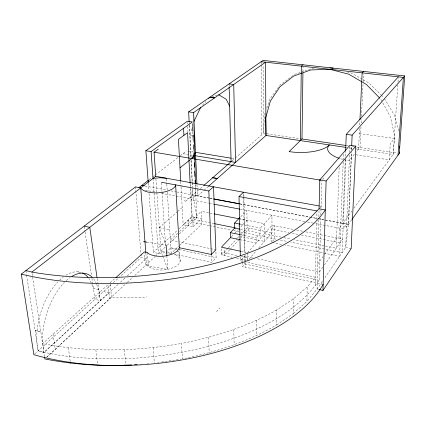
<?xml version="1.0" encoding="UTF-8"?>
<svg xmlns="http://www.w3.org/2000/svg" width="426" height="426" viewBox="0 0 426 426"><rect width="100%" height="100%" fill="white"/><g stroke="black" fill="none" stroke-linecap="round" stroke-linejoin="round"><path stroke-width="0.32" stroke-dasharray="2.13 1.6" d="M276.66 309.984C247.218 326.763 214.571 336.971 181.433 343.462L182.376 358.91C215.258 352.329 247.612 341.908 276.66 324.894L276.66 309.984L293.567 298.748L307.178 286.943L315.416 277.23L245.605 261.969M276.66 324.894L293.413 313.451L293.567 298.748M302.955 71.557L303.019 67.255M293.413 313.451L306.906 301.427L307.178 286.943M315.219 285.484L316.726 222.191M316.784 219.539L316.96 212.244M318.797 219.954L317.077 289.105L306.906 301.427M318.882 216.669L319.047 210.093M26.646 275.169L38.212 350.8C66.504 358.223 96.111 359.214 125.239 358.756C153.482 357.425 181.54 353.351 208.916 346.247C250.099 334.245 293.573 316.598 319.154 280.308L320.794 217.569M320.863 214.917L321.747 181.034M339.155 167.509L336.263 248.198L294.196 239.726M338.947 238.363L339.33 228.112L351.828 211.024M343.186 162.136L339.597 256.33L285.18 245.163M343.26 160.155L343.5 153.861M351.349 153.679L348.34 224.449L342.776 223.4L345.278 159.585M345.406 156.262L345.614 150.942M345.853 159.015L342.153 252.607L290.809 242.181M349.512 155.176L345.678 247.479L324.207 278.726M349.624 152.529L349.868 146.587M351.519 149.712L351.663 146.406M351.184 248.582L345.678 247.479L348.489 224.236L351.562 152.162M351.674 149.515L351.817 146.209M358.58 149.281L359.56 128.247M359.714 124.924L359.901 120.936M360.992 126.964L360.018 147.561L356.184 152.146M361.179 122.976L361.365 118.987M361.493 116.33L363.096 82.436M363.128 81.776L363.495 74.002M397.825 84.779L393.203 154.446L353.388 208.889M398.001 82.138L398.267 78.176M191.647 128.78L189.831 135.75L192.27 135.921M192.302 126.282L193.116 123.157M265.169 113.055L264.333 115.51L263.582 133.269L235.44 157.865M266.836 108.151L269.967 98.954L280.249 84.849L294.6 74.369L312.061 68.495L314.053 68.437M322.328 281.458L317.077 289.105L318.259 289.371M322.823 267.219L319.372 272.113L256.399 258.539M324.362 265.047L342.69 239.098L305.123 231.728M351.588 219.922L346.53 226.978L344.687 226.627M317.7 264.019L323.126 256.5M324.671 254.359L336.636 237.783M319.883 207.787L321.087 206.301L319.782 206.067M216.514 311.678L219.699 307.923M322.546 179.458L324.894 176.742M323.158 284.398L242.607 266.564L244.865 263.982L244.812 261.33M248.976 259.178L256.298 250.792M258.88 247.831L271.996 232.814L271.948 215.252L260.238 228.139L260.286 233.251L256.101 237.91L256.164 243.033L240.743 239.833M271.538 229.145L274.546 225.732L274.562 238.885L271.58 242.373L271.538 229.145L289.004 232.612M247.559 252.725L271.974 225.232L294.062 229.561M243.017 261.404L240.434 260.84L244.71 256.021L252.501 257.703M202.568 105.195L206.088 101.319M229.694 249.785L224.3 255.573L224.049 247.724M230.141 249.301L238.677 240.136M240.477 238.209L249.668 228.347M228.011 248.267L221.69 255.004L232.095 257.267M228.458 247.788L237.037 238.651M237.49 238.166L239.295 236.244M240.61 234.843L247.176 227.846L246.872 210.465L240.227 217.26M174.149 254.045L211.642 262.4L216.12 257.666L215.833 249.801L180.102 242.101M231.377 236.75L234.566 233.405M235.024 232.931L238.214 229.587M240.882 226.792L247.043 220.338L239.96 218.948M166.172 252.89L171.209 253.369L179.357 245.6M179.836 245.142L201.881 224.124L201.312 211.371L213.548 213.772M166.044 252.24L170.847 247.719L178.611 249.423M193.116 226.754L201.642 218.735L191.817 216.765L183.164 224.71L193.116 226.754L192.749 219.294L214.006 223.575M46.823 357.164L126.772 282.848M127.257 282.395L132.837 277.251M134.776 275.452L154.984 256.622M155.469 256.175L166.774 245.664M167.264 245.211L178.92 234.375M179.405 233.927L196.855 217.702L195.284 184.351M46.753 357.228L111.527 297.06A88.746 43.511 -5.2 0 0 146.597 296.927M177.658 233.246L170.357 239.998L179.452 241.957M179.607 231.446L201.312 211.371M164.915 252.772L158.376 253.475L153.419 252.362L177.157 230.562M179.096 228.778L192.179 216.765L190.779 188.691M118.098 284.419L43.905 352.504L38.175 350.784A49.847 26.183 -72.4 0 1 57.851 281.852M120.531 282.188L124.909 278.167M127.342 275.936L146.304 258.534L141.256 257.379L119.216 277.347M34.847 353.852L111.394 284.451M113.343 282.672L118.737 277.795M110.068 282.843L115.457 277.986M192.445 189.235L192.738 195.177L197.483 196.066L203.58 190.678M204.07 190.246L207.994 186.769M166.161 245.296L159.313 227.66L177.232 211.887M177.727 211.45L182.211 207.505M209.384 198.106L195.811 195.534L190.965 199.794L208.516 203.143M185.874 201.173L198.346 190.278M200.305 188.558L203.255 185.986M232.053 160.82L234.444 158.733L231.824 158.302M149.121 179.761L152.247 177.354M152.769 176.955L154.856 175.347M155.378 174.948L178.313 157.279M180.4 155.671L186.625 150.879M145.889 253.252L146.757 264.269L149.547 267.219A16.987 8.563 -4.4 0 0 167.759 269.418L173.824 267.512A16.987 8.563 -4.4 0 0 174.255 254.237M211.786 96.675L217.382 95.035M157.62 362.659L158.925 362.462M161.529 362.068L181.071 359.107M109.519 298.924L108.039 284.669L42.584 343.644C88.352 352.515 135.628 351.572 181.433 343.462M140.452 364.203L141.778 364.102M147.076 363.703L148.402 363.602M359.31 133.562L394.258 138.493L390.275 143.732L389.236 159.867L354.187 154.537L349.059 160.671A31.135 11.869 2.1 0 1 345.177 159.952M266.186 133.657L263.582 133.269L263.082 65.05M266.836 133.753L301.342 138.865M346.977 145.633L348.282 145.825M352.19 146.406L354.15 146.693M356.754 147.082L397.33 153.094M349.48 147.923L352.728 148.408M355.982 148.892L393.203 154.446L394.684 135.841L390.434 116.809L380.716 99.12M146.752 242.128L165.512 245.19M187.935 151.092L193.83 152.061M183.004 153.664L192.754 155.288M166.854 255.717L167.759 269.418L145.431 265.547L144.446 253.236M145.064 185.992L167.093 190.134M170.986 190.864L176.167 191.844M176.817 191.961L195.811 195.534M348.489 224.236L346.657 223.895L343.095 228.831L315.357 223.538M209.32 198.165L195.726 195.609L195.438 184.314M209.975 198.287L213.229 198.899M239.918 203.916L309.627 217.026M310.282 217.148L317.45 218.501M318.1 218.623L346.594 223.98M210.034 198.234L213.288 198.846M239.934 203.9L317.386 218.586M318.036 218.708L342.776 223.4M190.252 197.35L193.127 197.893M145.303 190.209L155.719 192.19M161.576 193.308L188.92 198.511M209.166 203.271L213.719 204.139M240.37 209.225L304.989 221.557M307.583 222.052L314.707 223.41M184.027 200.774L185.917 201.136M238.901 218.623L264.349 223.613L264.482 241.42L240.562 236.505M296.661 230.072L304.468 231.6M292.241 233.251L298.062 234.406M301.299 235.045L340.113 242.74M240.999 224.31L260.238 228.139M192.179 216.765L196.855 217.702L192.946 194.996L192.589 187.749M247.176 227.846L271.996 232.814M264.424 233.73L281.251 237.117M283.838 237.639L290.958 239.071M240.466 229.257L260.286 233.251M208.996 225.567L192.089 222.138L190.172 183.883M209.645 225.7L230.993 230.035M233.581 230.562L277.161 239.412M280.414 240.072L287.561 241.521M240.637 234.747L256.101 237.91M272.225 242.5L281.943 244.497M159.313 227.66L169.713 229.843M241.191 251.361L246.287 252.453M236.856 255.552L221.616 252.261L221.69 255.004L221.445 247.149M241.297 256.516L247.65 257.89L247.682 260.659M236.643 258.257L246.382 260.377M179.255 249.567L216.12 257.666M244.865 263.982L319.154 280.308M156.88 192.765L160.948 251.079L165.437 252.08M167.913 252.655L171.651 253.491M77.947 271.841L81.031 272.597M347.004 71.845L350.779 72.793L362.089 79.145M98.773 289.728L93.385 288.365L89.992 280.036A49.847 26.183 -72.4 0 0 88.837 278.316M103.561 291.549L108.896 292.902L43.905 352.504L42.499 340.502A50.007 25.965 -72.5 0 1 64.427 282.369M96.622 284.366L98.875 289.973L100.355 300.697L95.003 299.313L92.772 284.27M35.076 330.299L40.832 331.955L35.038 330.288M170.847 247.719L175.981 249.514L176.881 250.296M363.224 79.779L368.788 82.905L380.935 94.694M177.333 250.69L179.138 252.256L179.756 255.296M381.403 95.147L383.735 97.416M384.417 98.555L394.3 115.063L398.896 131.714M96.382 283.769L95.424 281.389A50.007 25.965 -72.5 0 0 93.448 278.615M160.948 251.079L162.599 255.531M162.828 256.132L167.759 269.418M25.943 270.579L26.545 274.514M32.083 273.396L44.581 357.036M84.273 226.738L84.96 231.334M85.046 231.973L91.452 275.255M91.904 278.386L92.708 283.775M97.165 278.556L97.921 283.817M98.017 284.472L100.355 300.697M53.069 334.197L55.22 349.368M68.362 347.738L70.247 361.871M95.855 349.821L97.65 365.311M110.201 284.137L111.527 297.06M124.36 349.794L125.878 365.311M135.479 186.913L141.256 257.379M153.142 347.648L154.366 363.154M147.396 252.453L148.456 266.069M148.269 183.063L148.855 190.981M149.052 193.622L153.419 252.362M153.014 178.403L158.376 253.475M155.916 178.936L156.832 192.105M161.417 182.914L161.992 191.498M162.034 192.158L165.602 245.637M166.47 178.904L166.763 183.537M166.806 184.197L167.269 191.476M167.311 192.137L171.209 253.369M179.335 248.129L180.139 261.276M180.778 181.716L181.034 186.348M181.071 187.009L183.164 224.71M188.351 219.949L188.633 225.349M189.543 125.388L191.109 157.434M191.237 160.07L192.302 181.817M192.334 182.477L192.557 187.089M189.181 122.48L189.277 124.467M189.309 125.132L190.896 157.54M191.056 160.842L192.089 181.971M192.126 182.632L192.318 186.593M187.477 122.566L187.541 123.891M187.674 126.533L187.941 131.826M190.513 183.404L190.741 188.031M192.403 123.284L192.525 125.91M192.802 131.81L192.93 134.435M193.207 140.335L193.393 144.27M193.606 148.86L193.793 152.796M196.966 184.788L197.483 196.066M208.532 337.371L209.198 352.733M211.355 255.142L211.642 262.4M233.778 329.586L234.194 344.831M229.087 84.566L229.14 86.526M240.344 256.862L240.434 260.84M239.039 224.88L239.098 227.383M242.442 258.577L242.506 261.649M242.522 262.262L242.607 266.564M243.869 195.023L243.922 197.669M243.933 198.33L245.009 254.578M245.025 255.238L245.147 261.857M245.163 262.517L245.248 267.15M243.502 193.553L243.555 196.21M243.571 196.876L244.646 252.698M244.71 256.021L244.801 260.664M247.57 253.369L247.66 259.338M256.633 320.363L256.819 335.454M261.17 61.711L261.197 64.369M261.202 65.034L261.788 134.84M342.722 159.372A31.135 11.869 2.1 0 1 339.847 158.536M66.232 280.638A50.007 25.965 -72.5 0 1 70.317 277.395M59.661 280.042A49.847 26.183 -72.4 0 1 63.57 276.762M65.785 275.265A49.847 26.183 -72.4 0 1 81.174 272.507"/><path stroke-width="0.64" d="M300.335 140.591L301.331 66.142L303.056 64.8M339.298 158.36A31.135 11.869 2.1 0 1 329.325 144.915A30.581 11.518 0.4 0 1 289.116 151.608L301.991 138.967L302.939 72.878M351.972 219.379L399.295 153.387L399.316 152.066M399.38 148.115L399.412 146.139M25.943 270.579L31.886 272.081A199.98 83.31 -4.6 0 0 308.44 219.683L319.079 208.777L319.798 179.932L349.922 145.266L355.779 146.129L351.184 248.582L322.983 290.431L318.85 289.499M322.983 290.431L326.114 180.997L355.779 146.129M331.566 69.757L333.18 68.101L329.98 67.936M345.614 150.942L346.269 134.323L398.353 76.856M351.69 145.745L352.137 135.159L404.7 75.94L263.044 60.417L188.659 111.862L189.149 121.815M359.959 119.61L362.137 72.857L363.618 71.435M398.017 155.165L403.395 77.41L261.17 61.711M399.295 153.387L404.7 75.94M193.968 121.378L200.806 107.134M175.629 184.879L179.346 247.73L177.354 251.026L172.967 253.843L166.854 255.717A17.125 8.376 -4.3 0 1 148.488 253.582L147.396 252.453L144.345 251.942L115.947 277.544M191.226 158.919L195.491 152.945M208.724 98.411L209.917 97.16L214.56 97.905L209.608 97.437M239.785 217.713L234.588 223.038L234.71 228.096L230.322 232.639L230.466 237.703L221.429 247.165L240.562 251.249M211.328 254.482L215.833 249.801L213.522 186.785L208.825 190.992L211.328 254.482L179.346 247.73M240.317 255.541L239.018 196.556L243.48 192.222M208.49 186.338L265.994 135.468L265.552 62.196L193.628 112.57L188.659 111.862M203.745 185.56L231.1 161.656L229.156 87.181M180.006 167.833L193.979 156.731M31.886 272.081L155.73 176.305L319.127 205.944M138.935 187.61L148.599 180.166M323.158 284.398A188.766 94.396 -5.2 0 1 33.883 354.725L21.3 274.126L135.479 186.913L140.729 187.903A17.77 7.482 -3.9 0 0 159.068 192.744A17.77 7.482 -3.9 0 0 175.682 185.102M155.73 176.305L154.047 152.189L158.307 149.111M148.216 182.403L145.862 150.719L151.097 151.597L192.339 121.974M145.862 150.719L187.413 121.245L189.357 121.532M131.836 364.858C102.751 366.642 73.474 364.528 44.874 358.974L44.581 357.036M134.488 364.656L137.14 364.454M192.882 135.958L194.714 136.086M166.428 178.244L159.856 177.759L153.014 178.403L151.097 151.597M229.071 83.911L233.72 84.492L235.551 162.397L195.353 155.719M346.269 134.323L352.137 135.159M212.579 177.839L217.324 178.521L212.878 177.578M189.953 121.618L191.743 121.884M301.991 138.967L346.327 145.532M346.226 147.439L265.994 135.468L265.67 117.8L270.377 101.122L279.919 86.776L293.716 76.036L310.767 69.96L329.697 69.273L348.83 74.22L366.397 84.465L379.795 98.177M143.519 241.601L146.752 242.128M195.14 152.279L231.169 158.195M319.798 179.932L326.114 180.997M154.047 152.189L320.453 180.145M319.079 208.777L325.288 209.911A197.052 83.475 -4.5 0 1 21.3 274.126M161.374 182.253L208.825 190.992M239.018 196.556L316.992 210.918M141.821 185.385L144.414 185.869M213.879 199.022L239.263 203.798M213.937 198.969L239.284 203.777M214.369 204.262L239.721 209.102M214.193 213.9L239.316 218.826M234.588 223.038L240.36 224.182M214.651 223.703L235.258 227.857M234.71 228.096L239.827 229.124M230.322 232.639L239.992 234.614M230.466 237.703L240.104 239.7M84.178 226.089L89.779 227.308L96.974 277.246M218.623 94.673L226.201 99.269L229.651 106.138M70.247 361.871L70.423 363.17M140.729 187.903L145.836 252.591M166.161 245.296L166.854 255.717M180.741 181.055L178.43 139.35L187.6 132.624L190.134 183.223M183.558 128.279L183.925 135.319M192.557 126.565L192.776 131.155M192.957 135.09L193.207 140.335M193.42 144.925L193.606 148.86M193.825 153.451L194.043 158.046M194.256 162.652L194.474 167.253M194.661 171.199L194.911 176.46M195.097 180.406L195.252 183.697M196.934 184.128L193.628 112.57L195.422 183.649M71.967 276.336A50.007 25.965 -72.5 0 1 92.112 277.193M82.404 272.981A49.847 26.183 -72.4 0 1 87.996 277.262"/></g></svg>
